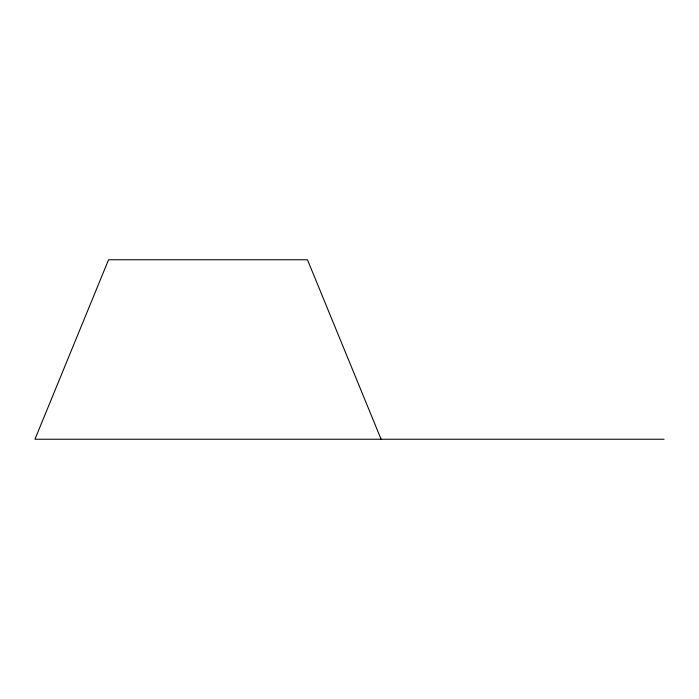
<?xml version="1.0" encoding="UTF-8"?>
<svg xmlns="http://www.w3.org/2000/svg" width="699" height="699" viewBox="0 0 699 699"><rect width="100%" height="100%" fill="white"/><g stroke="black" fill="none" stroke-linecap="round" stroke-linejoin="round"><path stroke-width="1.05" d="M664.05 439.234L34.95 439.234L108.563 259.766L307.481 259.766L381.095 439.234"/></g></svg>
